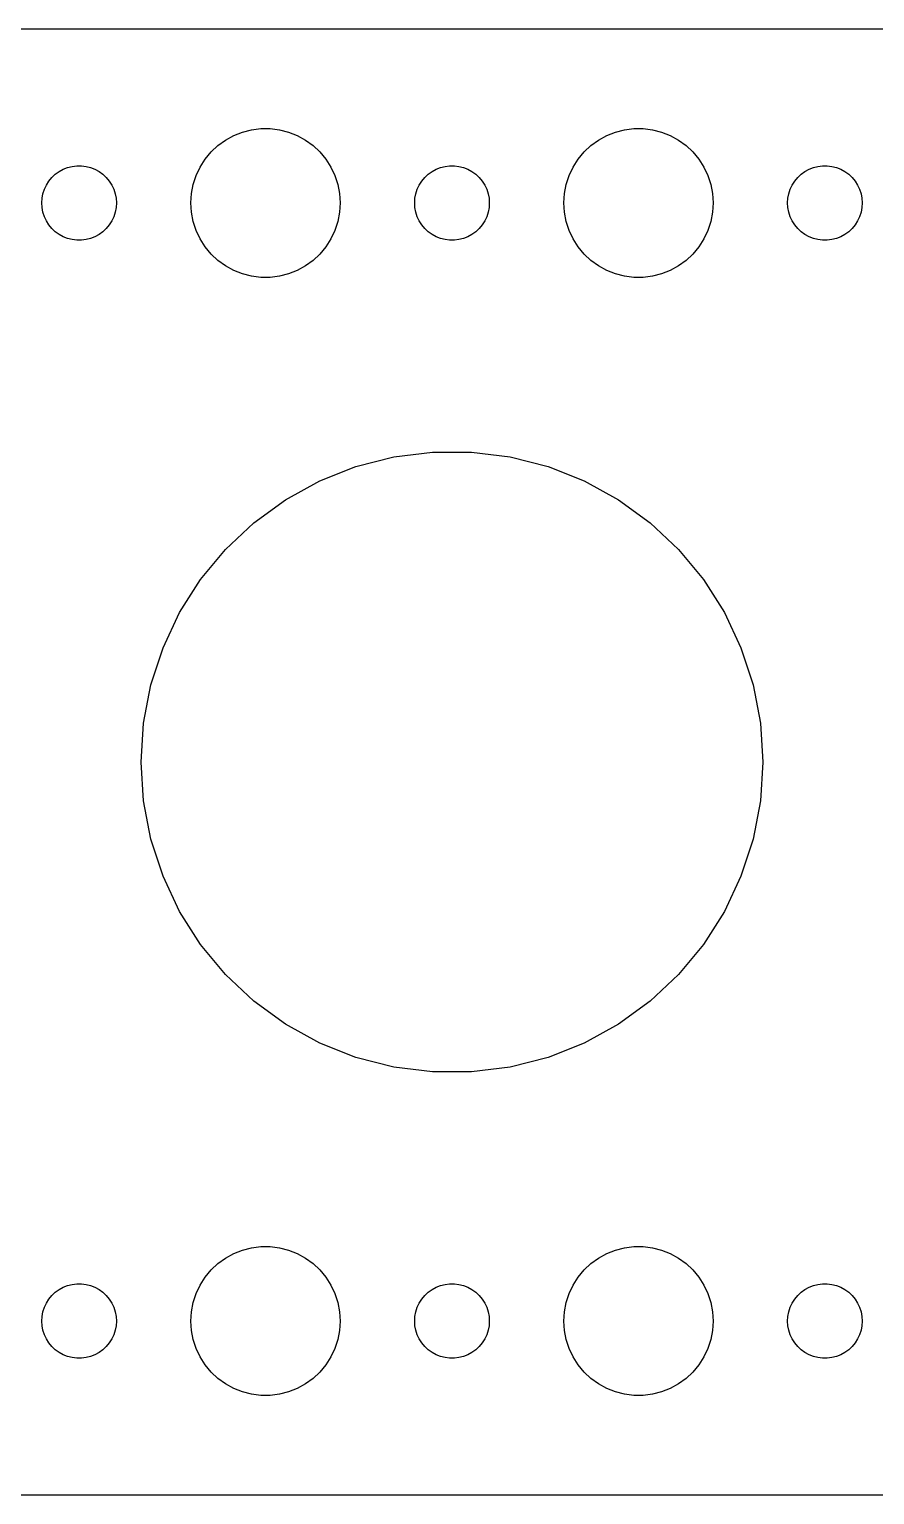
# Model space of a CAD drawing. Header units: metres. Extents: x -90 to 90, y 40 to 98.
# Drawn here: x -47 to -13, y 39.5 to 98.5 of the extents above; entities that cross this region are included whole.
import ezdxf

# ---------------------------------------------------------------- set-up
doc = ezdxf.new("R2010")
doc.units = ezdxf.units.M

msp = doc.modelspace()

# ---------------------------------------------------------------- linework, layer by layer
for p, q in [((84.8139, 98.4901), (-84.8139, 98.4901)), ((-38.427, 94.3532), (-38.0621, 94.4469)), ((-38.0621, 94.4469), (-37.6884, 94.4941)), ((-37.6884, 94.4941), (-37.3116, 94.4941)), ((-37.3116, 94.4941), (-36.9379, 94.4469)), ((-36.9379, 94.4469), (-36.5729, 94.3532)), ((-23.427, 94.3532), (-23.0621, 94.4469)), ((-23.0621, 94.4469), (-22.6884, 94.4941)), ((-22.6884, 94.4941), (-22.3116, 94.4941)), ((-22.3116, 94.4941), (-21.9379, 94.4469)), ((-21.9379, 94.4469), (-21.5729, 94.3532)), ((-39.6869, 93.5536), (-39.4123, 93.8115)), ((-39.4123, 93.8115), (-39.1075, 94.033)), ((-39.1075, 94.033), (-38.7773, 94.2145)), ((-38.7773, 94.2145), (-38.427, 94.3532)), ((-36.5729, 94.3532), (-36.2227, 94.2145)), ((-36.2227, 94.2145), (-35.8925, 94.033)), ((-35.8925, 94.033), (-35.5877, 93.8115)), ((-35.5877, 93.8115), (-35.3131, 93.5536)), ((-24.6869, 93.5536), (-24.4123, 93.8115)), ((-24.4123, 93.8115), (-24.1075, 94.033)), ((-24.1075, 94.033), (-23.7773, 94.2145)), ((-23.7773, 94.2145), (-23.427, 94.3532)), ((-21.5729, 94.3532), (-21.2227, 94.2145)), ((-21.2227, 94.2145), (-20.8925, 94.033)), ((-20.8925, 94.033), (-20.5877, 93.8115)), ((-20.5877, 93.8115), (-20.3131, 93.5536)), ((-40.1289, 92.9453), (-39.927, 93.2634)), ((-39.927, 93.2634), (-39.6869, 93.5536)), ((-35.3131, 93.5536), (-35.0729, 93.2634)), ((-35.0729, 93.2634), (-34.8711, 92.9453)), ((-25.1289, 92.9453), (-24.927, 93.2634)), ((-24.927, 93.2634), (-24.6869, 93.5536)), ((-20.3131, 93.5536), (-20.0729, 93.2634)), ((-20.0729, 93.2634), (-19.8711, 92.9453)), ((-46.0934, 92.5268), (-45.9561, 92.6558)), ((-45.9561, 92.6558), (-45.8037, 92.7665)), ((-45.8037, 92.7665), (-45.6387, 92.8572)), ((-45.6387, 92.8572), (-45.4635, 92.9266)), ((-45.4635, 92.9266), (-45.2811, 92.9734)), ((-45.2811, 92.9734), (-45.0942, 92.997)), ((-45.0942, 92.997), (-44.9058, 92.997)), ((-44.9058, 92.997), (-44.7189, 92.9734)), ((-44.7189, 92.9734), (-44.5365, 92.9266)), ((-44.5365, 92.9266), (-44.3613, 92.8572)), ((-44.3613, 92.8572), (-44.1963, 92.7665)), ((-44.1963, 92.7665), (-44.0439, 92.6558)), ((-44.0439, 92.6558), (-43.9065, 92.5268)), ((-40.4057, 92.2461), (-40.2893, 92.6044)), ((-40.2893, 92.6044), (-40.1289, 92.9453)), ((-34.8711, 92.9453), (-34.7107, 92.6044)), ((-34.7107, 92.6044), (-34.5942, 92.2461)), ((-31.0934, 92.5268), (-30.9561, 92.6558)), ((-30.9561, 92.6558), (-30.8037, 92.7665)), ((-30.8037, 92.7665), (-30.6387, 92.8572)), ((-30.6387, 92.8572), (-30.4635, 92.9266)), ((-30.4635, 92.9266), (-30.2811, 92.9734)), ((-30.2811, 92.9734), (-30.0942, 92.997)), ((-30.0942, 92.997), (-29.9058, 92.997)), ((-29.9058, 92.997), (-29.7189, 92.9734)), ((-29.7189, 92.9734), (-29.5365, 92.9266)), ((-29.5365, 92.9266), (-29.3613, 92.8572)), ((-29.3613, 92.8572), (-29.1963, 92.7665)), ((-29.1963, 92.7665), (-29.0439, 92.6558)), ((-29.0439, 92.6558), (-28.9065, 92.5268)), ((-25.4057, 92.2461), (-25.2893, 92.6044)), ((-25.2893, 92.6044), (-25.1289, 92.9453)), ((-19.8711, 92.9453), (-19.7107, 92.6044)), ((-19.7107, 92.6044), (-19.5942, 92.2461)), ((-16.0934, 92.5268), (-15.9561, 92.6558)), ((-15.9561, 92.6558), (-15.8037, 92.7665)), ((-15.8037, 92.7665), (-15.6387, 92.8572)), ((-15.6387, 92.8572), (-15.4635, 92.9266)), ((-15.4635, 92.9266), (-15.2811, 92.9734)), ((-15.2811, 92.9734), (-15.0942, 92.997)), ((-15.0942, 92.997), (-14.9058, 92.997)), ((-14.9058, 92.997), (-14.7189, 92.9734)), ((-14.7189, 92.9734), (-14.5365, 92.9266)), ((-14.5365, 92.9266), (-14.3613, 92.8572)), ((-14.3613, 92.8572), (-14.1963, 92.7665)), ((-14.1963, 92.7665), (-14.0439, 92.6558)), ((-14.0439, 92.6558), (-13.9065, 92.5268)), ((-46.4529, 91.873), (-46.3947, 92.0522)), ((-46.3947, 92.0522), (-46.3145, 92.2226)), ((-46.3145, 92.2226), (-46.2135, 92.3817)), ((-46.2135, 92.3817), (-46.0934, 92.5268)), ((-43.9065, 92.5268), (-43.7865, 92.3817)), ((-43.7865, 92.3817), (-43.6855, 92.2226)), ((-43.6855, 92.2226), (-43.6053, 92.0522)), ((-43.6053, 92.0522), (-43.5471, 91.873)), ((-40.4763, 91.876), (-40.4057, 92.2461)), ((-34.5942, 92.2461), (-34.5237, 91.876)), ((-31.4529, 91.873), (-31.3947, 92.0522)), ((-31.3947, 92.0522), (-31.3145, 92.2226)), ((-31.3145, 92.2226), (-31.2135, 92.3817)), ((-31.2135, 92.3817), (-31.0934, 92.5268)), ((-28.9065, 92.5268), (-28.7865, 92.3817)), ((-28.7865, 92.3817), (-28.6855, 92.2226)), ((-28.6855, 92.2226), (-28.6053, 92.0522)), ((-28.6053, 92.0522), (-28.5471, 91.873)), ((-25.4763, 91.876), (-25.4057, 92.2461)), ((-19.5942, 92.2461), (-19.5237, 91.876)), ((-16.4529, 91.873), (-16.3947, 92.0522)), ((-16.3947, 92.0522), (-16.3145, 92.2226)), ((-16.3145, 92.2226), (-16.2135, 92.3817)), ((-16.2135, 92.3817), (-16.0934, 92.5268)), ((-13.9065, 92.5268), (-13.7865, 92.3817)), ((-13.7865, 92.3817), (-13.6855, 92.2226)), ((-13.6855, 92.2226), (-13.6053, 92.0522)), ((-13.6053, 92.0522), (-13.5471, 91.873)), ((-46.5, 91.5), (-46.4882, 91.688)), ((-46.4882, 91.312), (-46.5, 91.5)), ((-46.4882, 91.688), (-46.4529, 91.873)), ((-43.5471, 91.873), (-43.5118, 91.688)), ((-43.5118, 91.688), (-43.5, 91.5)), ((-43.5, 91.5), (-43.5118, 91.312)), ((-40.5, 91.5), (-40.4763, 91.876)), ((-40.4763, 91.124), (-40.5, 91.5)), ((-34.5237, 91.876), (-34.5, 91.5)), ((-34.5, 91.5), (-34.5237, 91.124)), ((-31.5, 91.5), (-31.4882, 91.688)), ((-31.4882, 91.312), (-31.5, 91.5)), ((-31.4882, 91.688), (-31.4529, 91.873)), ((-28.5471, 91.873), (-28.5118, 91.688)), ((-28.5118, 91.688), (-28.5, 91.5)), ((-28.5, 91.5), (-28.5118, 91.312)), ((-25.5, 91.5), (-25.4763, 91.876)), ((-25.4763, 91.124), (-25.5, 91.5)), ((-19.5237, 91.876), (-19.5, 91.5)), ((-19.5, 91.5), (-19.5237, 91.124)), ((-16.5, 91.5), (-16.4882, 91.688)), ((-16.4882, 91.312), (-16.5, 91.5)), ((-16.4882, 91.688), (-16.4529, 91.873)), ((-13.5471, 91.873), (-13.5118, 91.688)), ((-13.5118, 91.688), (-13.5, 91.5)), ((-13.5, 91.5), (-13.5118, 91.312)), ((-46.4529, 91.127), (-46.4882, 91.312)), ((-46.3947, 90.9478), (-46.4529, 91.127)), ((-46.3145, 90.7774), (-46.3947, 90.9478)), ((-43.6053, 90.9478), (-43.6855, 90.7774)), ((-43.5471, 91.127), (-43.6053, 90.9478)), ((-43.5118, 91.312), (-43.5471, 91.127)), ((-40.4057, 90.7539), (-40.4763, 91.124)), ((-34.5237, 91.124), (-34.5942, 90.7539)), ((-31.4529, 91.127), (-31.4882, 91.312)), ((-31.3947, 90.9478), (-31.4529, 91.127)), ((-31.3145, 90.7774), (-31.3947, 90.9478)), ((-28.6053, 90.9478), (-28.6855, 90.7774)), ((-28.5471, 91.127), (-28.6053, 90.9478)), ((-28.5118, 91.312), (-28.5471, 91.127)), ((-25.4057, 90.7539), (-25.4763, 91.124)), ((-19.5237, 91.124), (-19.5942, 90.7539)), ((-16.4529, 91.127), (-16.4882, 91.312)), ((-16.3947, 90.9478), (-16.4529, 91.127)), ((-16.3145, 90.7774), (-16.3947, 90.9478)), ((-13.6053, 90.9478), (-13.6855, 90.7774)), ((-13.5471, 91.127), (-13.6053, 90.9478)), ((-13.5118, 91.312), (-13.5471, 91.127)), ((-46.2135, 90.6183), (-46.3145, 90.7774)), ((-46.0934, 90.4732), (-46.2135, 90.6183)), ((-45.9561, 90.3442), (-46.0934, 90.4732)), ((-45.8037, 90.2335), (-45.9561, 90.3442)), ((-44.0439, 90.3442), (-44.1963, 90.2335)), ((-43.9065, 90.4732), (-44.0439, 90.3442)), ((-43.7865, 90.6183), (-43.9065, 90.4732)), ((-43.6855, 90.7774), (-43.7865, 90.6183)), ((-40.2893, 90.3956), (-40.4057, 90.7539)), ((-40.1289, 90.0547), (-40.2893, 90.3956)), ((-34.7107, 90.3956), (-34.8711, 90.0547)), ((-34.5942, 90.7539), (-34.7107, 90.3956)), ((-31.2135, 90.6183), (-31.3145, 90.7774)), ((-31.0934, 90.4732), (-31.2135, 90.6183)), ((-30.9561, 90.3442), (-31.0934, 90.4732)), ((-30.8037, 90.2335), (-30.9561, 90.3442)), ((-29.0439, 90.3442), (-29.1963, 90.2335)), ((-28.9065, 90.4732), (-29.0439, 90.3442)), ((-28.7865, 90.6183), (-28.9065, 90.4732)), ((-28.6855, 90.7774), (-28.7865, 90.6183)), ((-25.2893, 90.3956), (-25.4057, 90.7539)), ((-25.1289, 90.0547), (-25.2893, 90.3956)), ((-19.7107, 90.3956), (-19.8711, 90.0547)), ((-19.5942, 90.7539), (-19.7107, 90.3956)), ((-16.2135, 90.6183), (-16.3145, 90.7774)), ((-16.0934, 90.4732), (-16.2135, 90.6183)), ((-15.9561, 90.3442), (-16.0934, 90.4732)), ((-15.8037, 90.2335), (-15.9561, 90.3442)), ((-14.0439, 90.3442), (-14.1963, 90.2335)), ((-13.9065, 90.4732), (-14.0439, 90.3442)), ((-13.7865, 90.6183), (-13.9065, 90.4732)), ((-13.6855, 90.7774), (-13.7865, 90.6183)), ((-45.6387, 90.1427), (-45.8037, 90.2335)), ((-45.4635, 90.0734), (-45.6387, 90.1427)), ((-45.2811, 90.0266), (-45.4635, 90.0734)), ((-45.0942, 90.003), (-45.2811, 90.0266)), ((-44.9058, 90.003), (-45.0942, 90.003)), ((-44.7189, 90.0266), (-44.9058, 90.003)), ((-44.5365, 90.0734), (-44.7189, 90.0266)), ((-44.3613, 90.1427), (-44.5365, 90.0734)), ((-44.1963, 90.2335), (-44.3613, 90.1427)), ((-39.927, 89.7366), (-40.1289, 90.0547)), ((-39.6869, 89.4464), (-39.927, 89.7366)), ((-35.0729, 89.7366), (-35.3131, 89.4464)), ((-34.8711, 90.0547), (-35.0729, 89.7366)), ((-30.6387, 90.1427), (-30.8037, 90.2335)), ((-30.4635, 90.0734), (-30.6387, 90.1427)), ((-30.2811, 90.0266), (-30.4635, 90.0734)), ((-30.0942, 90.003), (-30.2811, 90.0266)), ((-29.9058, 90.003), (-30.0942, 90.003)), ((-29.7189, 90.0266), (-29.9058, 90.003)), ((-29.5365, 90.0734), (-29.7189, 90.0266)), ((-29.3613, 90.1427), (-29.5365, 90.0734)), ((-29.1963, 90.2335), (-29.3613, 90.1427)), ((-24.927, 89.7366), (-25.1289, 90.0547)), ((-24.6869, 89.4464), (-24.927, 89.7366)), ((-20.0729, 89.7366), (-20.3131, 89.4464)), ((-19.8711, 90.0547), (-20.0729, 89.7366)), ((-15.6387, 90.1427), (-15.8037, 90.2335)), ((-15.4635, 90.0734), (-15.6387, 90.1427)), ((-15.2811, 90.0266), (-15.4635, 90.0734)), ((-15.0942, 90.003), (-15.2811, 90.0266)), ((-14.9058, 90.003), (-15.0942, 90.003)), ((-14.7189, 90.0266), (-14.9058, 90.003)), ((-14.5365, 90.0734), (-14.7189, 90.0266)), ((-14.3613, 90.1427), (-14.5365, 90.0734)), ((-14.1963, 90.2335), (-14.3613, 90.1427)), ((-39.4123, 89.1884), (-39.6869, 89.4464)), ((-39.1075, 88.967), (-39.4123, 89.1884)), ((-35.5877, 89.1884), (-35.8925, 88.967)), ((-35.3131, 89.4464), (-35.5877, 89.1884)), ((-24.4123, 89.1884), (-24.6869, 89.4464)), ((-24.1075, 88.967), (-24.4123, 89.1884)), ((-20.5877, 89.1884), (-20.8925, 88.967)), ((-20.3131, 89.4464), (-20.5877, 89.1884)), ((-38.7773, 88.7855), (-39.1075, 88.967)), ((-38.427, 88.6468), (-38.7773, 88.7855)), ((-38.0621, 88.5531), (-38.427, 88.6468)), ((-37.6884, 88.5059), (-38.0621, 88.5531)), ((-37.3116, 88.5059), (-37.6884, 88.5059)), ((-36.9379, 88.5531), (-37.3116, 88.5059)), ((-36.5729, 88.6468), (-36.9379, 88.5531)), ((-36.2227, 88.7855), (-36.5729, 88.6468)), ((-35.8925, 88.967), (-36.2227, 88.7855)), ((-23.7773, 88.7855), (-24.1075, 88.967)), ((-23.427, 88.6468), (-23.7773, 88.7855)), ((-23.0621, 88.5531), (-23.427, 88.6468)), ((-22.6884, 88.5059), (-23.0621, 88.5531)), ((-22.3116, 88.5059), (-22.6884, 88.5059)), ((-21.9379, 88.5531), (-22.3116, 88.5059)), ((-21.5729, 88.6468), (-21.9379, 88.5531)), ((-21.2227, 88.7855), (-21.5729, 88.6468)), ((-20.8925, 88.967), (-21.2227, 88.7855)), ((-32.3423, 81.2786), (-30.7849, 81.4753)), ((-30.7849, 81.4753), (-29.2151, 81.4753)), ((-29.2151, 81.4753), (-27.6577, 81.2786)), ((-35.3222, 80.3103), (-33.8627, 80.8882)), ((-33.8627, 80.8882), (-32.3423, 81.2786)), ((-27.6577, 81.2786), (-26.1373, 80.8882)), ((-26.1373, 80.8882), (-24.6777, 80.3103)), ((-36.6978, 79.5541), (-35.3222, 80.3103)), ((-24.6777, 80.3103), (-23.3022, 79.5541)), ((-37.9678, 78.6314), (-36.6978, 79.5541)), ((-23.3022, 79.5541), (-22.0322, 78.6314)), ((-39.1121, 77.5568), (-37.9678, 78.6314)), ((-22.0322, 78.6314), (-20.8879, 77.5568)), ((-40.1127, 76.3473), (-39.1121, 77.5568)), ((-20.8879, 77.5568), (-19.8873, 76.3473)), ((-40.9538, 75.0219), (-40.1127, 76.3473)), ((-19.8873, 76.3473), (-19.0462, 75.0219)), ((-41.6222, 73.6015), (-40.9538, 75.0219)), ((-19.0462, 75.0219), (-18.3778, 73.6015)), ((-42.1073, 72.1086), (-41.6222, 73.6015)), ((-18.3778, 73.6015), (-17.8927, 72.1086)), ((-42.4014, 70.5667), (-42.1073, 72.1086)), ((-17.8927, 72.1086), (-17.5986, 70.5667)), ((-42.5, 69), (-42.4014, 70.5667)), ((-17.5986, 70.5667), (-17.5, 69)), ((-42.4014, 67.4333), (-42.5, 69)), ((-17.5, 69), (-17.5986, 67.4333)), ((-42.1073, 65.8914), (-42.4014, 67.4333)), ((-17.5986, 67.4333), (-17.8927, 65.8914)), ((-41.6222, 64.3985), (-42.1073, 65.8914)), ((-17.8927, 65.8914), (-18.3778, 64.3985)), ((-40.9538, 62.9781), (-41.6222, 64.3985)), ((-18.3778, 64.3985), (-19.0462, 62.9781)), ((-40.1127, 61.6527), (-40.9538, 62.9781)), ((-19.0462, 62.9781), (-19.8873, 61.6527)), ((-39.1121, 60.4432), (-40.1127, 61.6527)), ((-19.8873, 61.6527), (-20.8879, 60.4432)), ((-37.9678, 59.3686), (-39.1121, 60.4432)), ((-20.8879, 60.4432), (-22.0322, 59.3686)), ((-36.6978, 58.4459), (-37.9678, 59.3686)), ((-22.0322, 59.3686), (-23.3022, 58.4459)), ((-35.3222, 57.6897), (-36.6978, 58.4459)), ((-23.3022, 58.4459), (-24.6777, 57.6897)), ((-33.8627, 57.1118), (-35.3222, 57.6897)), ((-24.6777, 57.6897), (-26.1373, 57.1118)), ((-32.3423, 56.7214), (-33.8627, 57.1118)), ((-30.7849, 56.5247), (-32.3423, 56.7214)), ((-27.6577, 56.7214), (-29.2151, 56.5247)), ((-26.1373, 57.1118), (-27.6577, 56.7214)), ((-29.2151, 56.5247), (-30.7849, 56.5247)), ((-39.4123, 48.8116), (-39.1075, 49.033)), ((-39.1075, 49.033), (-38.7773, 49.2145)), ((-38.7773, 49.2145), (-38.427, 49.3532)), ((-38.427, 49.3532), (-38.0621, 49.4469)), ((-38.0621, 49.4469), (-37.6884, 49.4941)), ((-37.6884, 49.4941), (-37.3116, 49.4941)), ((-37.3116, 49.4941), (-36.9379, 49.4469)), ((-36.9379, 49.4469), (-36.5729, 49.3532)), ((-36.5729, 49.3532), (-36.2227, 49.2145)), ((-36.2227, 49.2145), (-35.8925, 49.033)), ((-35.8925, 49.033), (-35.5877, 48.8116)), ((-24.4123, 48.8116), (-24.1075, 49.033)), ((-24.1075, 49.033), (-23.7773, 49.2145)), ((-23.7773, 49.2145), (-23.427, 49.3532)), ((-23.427, 49.3532), (-23.0621, 49.4469)), ((-23.0621, 49.4469), (-22.6884, 49.4941)), ((-22.6884, 49.4941), (-22.3116, 49.4941)), ((-22.3116, 49.4941), (-21.9379, 49.4469)), ((-21.9379, 49.4469), (-21.5729, 49.3532)), ((-21.5729, 49.3532), (-21.2227, 49.2145)), ((-21.2227, 49.2145), (-20.8925, 49.033)), ((-20.8925, 49.033), (-20.5877, 48.8116)), ((-39.927, 48.2634), (-39.6869, 48.5536)), ((-39.6869, 48.5536), (-39.4123, 48.8116)), ((-35.5877, 48.8116), (-35.3131, 48.5536)), ((-35.3131, 48.5536), (-35.0729, 48.2634)), ((-24.927, 48.2634), (-24.6869, 48.5536)), ((-24.6869, 48.5536), (-24.4123, 48.8116)), ((-20.5877, 48.8116), (-20.3131, 48.5536)), ((-20.3131, 48.5536), (-20.0729, 48.2634)), ((-45.8037, 47.7665), (-45.6387, 47.8573)), ((-45.6387, 47.8573), (-45.4635, 47.9266)), ((-45.4635, 47.9266), (-45.2811, 47.9734)), ((-45.2811, 47.9734), (-45.0942, 47.997)), ((-45.0942, 47.997), (-44.9058, 47.997)), ((-44.9058, 47.997), (-44.7189, 47.9734)), ((-44.7189, 47.9734), (-44.5365, 47.9266)), ((-44.5365, 47.9266), (-44.3613, 47.8573)), ((-44.3613, 47.8573), (-44.1963, 47.7665)), ((-40.2893, 47.6044), (-40.1289, 47.9453)), ((-40.1289, 47.9453), (-39.927, 48.2634)), ((-35.0729, 48.2634), (-34.8711, 47.9453)), ((-34.8711, 47.9453), (-34.7107, 47.6044)), ((-30.8037, 47.7665), (-30.6387, 47.8573)), ((-30.6387, 47.8573), (-30.4635, 47.9266)), ((-30.4635, 47.9266), (-30.2811, 47.9734)), ((-30.2811, 47.9734), (-30.0942, 47.997)), ((-30.0942, 47.997), (-29.9058, 47.997)), ((-29.9058, 47.997), (-29.7189, 47.9734)), ((-29.7189, 47.9734), (-29.5365, 47.9266)), ((-29.5365, 47.9266), (-29.3613, 47.8573)), ((-29.3613, 47.8573), (-29.1963, 47.7665)), ((-25.2893, 47.6044), (-25.1289, 47.9453)), ((-25.1289, 47.9453), (-24.927, 48.2634)), ((-20.0729, 48.2634), (-19.8711, 47.9453)), ((-19.8711, 47.9453), (-19.7107, 47.6044)), ((-15.8037, 47.7665), (-15.6387, 47.8573)), ((-15.6387, 47.8573), (-15.4635, 47.9266)), ((-15.4635, 47.9266), (-15.2811, 47.9734)), ((-15.2811, 47.9734), (-15.0942, 47.997)), ((-15.0942, 47.997), (-14.9058, 47.997)), ((-14.9058, 47.997), (-14.7189, 47.9734)), ((-14.7189, 47.9734), (-14.5365, 47.9266)), ((-14.5365, 47.9266), (-14.3613, 47.8573)), ((-14.3613, 47.8573), (-14.1963, 47.7665)), ((-46.3947, 47.0522), (-46.3145, 47.2226)), ((-46.3145, 47.2226), (-46.2135, 47.3817)), ((-46.2135, 47.3817), (-46.0934, 47.5268)), ((-46.0934, 47.5268), (-45.9561, 47.6558)), ((-45.9561, 47.6558), (-45.8037, 47.7665)), ((-44.1963, 47.7665), (-44.0439, 47.6558)), ((-44.0439, 47.6558), (-43.9065, 47.5268)), ((-43.9065, 47.5268), (-43.7865, 47.3817)), ((-43.7865, 47.3817), (-43.6855, 47.2226)), ((-43.6855, 47.2226), (-43.6053, 47.0522)), ((-40.4763, 46.876), (-40.4057, 47.2461)), ((-40.4057, 47.2461), (-40.2893, 47.6044)), ((-34.7107, 47.6044), (-34.5942, 47.2461)), ((-34.5942, 47.2461), (-34.5237, 46.876)), ((-31.3947, 47.0522), (-31.3145, 47.2226)), ((-31.3145, 47.2226), (-31.2135, 47.3817)), ((-31.2135, 47.3817), (-31.0934, 47.5268)), ((-31.0934, 47.5268), (-30.9561, 47.6558)), ((-30.9561, 47.6558), (-30.8037, 47.7665)), ((-29.1963, 47.7665), (-29.0439, 47.6558)), ((-29.0439, 47.6558), (-28.9065, 47.5268)), ((-28.9065, 47.5268), (-28.7865, 47.3817)), ((-28.7865, 47.3817), (-28.6855, 47.2226)), ((-28.6855, 47.2226), (-28.6053, 47.0522)), ((-25.4763, 46.876), (-25.4057, 47.2461)), ((-25.4057, 47.2461), (-25.2893, 47.6044)), ((-19.7107, 47.6044), (-19.5942, 47.2461)), ((-19.5942, 47.2461), (-19.5237, 46.876)), ((-16.3947, 47.0522), (-16.3145, 47.2226)), ((-16.3145, 47.2226), (-16.2135, 47.3817)), ((-16.2135, 47.3817), (-16.0934, 47.5268)), ((-16.0934, 47.5268), (-15.9561, 47.6558)), ((-15.9561, 47.6558), (-15.8037, 47.7665)), ((-14.1963, 47.7665), (-14.0439, 47.6558)), ((-14.0439, 47.6558), (-13.9065, 47.5268)), ((-13.9065, 47.5268), (-13.7865, 47.3817)), ((-13.7865, 47.3817), (-13.6855, 47.2226)), ((-13.6855, 47.2226), (-13.6053, 47.0522)), ((-46.5, 46.5), (-46.4882, 46.688)), ((-46.4882, 46.688), (-46.4529, 46.873)), ((-46.4529, 46.873), (-46.3947, 47.0522)), ((-43.6053, 47.0522), (-43.5471, 46.873)), ((-43.5471, 46.873), (-43.5118, 46.688)), ((-43.5118, 46.688), (-43.5, 46.5)), ((-40.5, 46.5), (-40.4763, 46.876)), ((-34.5237, 46.876), (-34.5, 46.5)), ((-31.5, 46.5), (-31.4882, 46.688)), ((-31.4882, 46.688), (-31.4529, 46.873)), ((-31.4529, 46.873), (-31.3947, 47.0522)), ((-28.6053, 47.0522), (-28.5471, 46.873)), ((-28.5471, 46.873), (-28.5118, 46.688)), ((-28.5118, 46.688), (-28.5, 46.5)), ((-25.5, 46.5), (-25.4763, 46.876)), ((-19.5237, 46.876), (-19.5, 46.5)), ((-16.5, 46.5), (-16.4882, 46.688)), ((-16.4882, 46.688), (-16.4529, 46.873)), ((-16.4529, 46.873), (-16.3947, 47.0522)), ((-13.6053, 47.0522), (-13.5471, 46.873)), ((-13.5471, 46.873), (-13.5118, 46.688)), ((-13.5118, 46.688), (-13.5, 46.5)), ((-46.4882, 46.312), (-46.5, 46.5)), ((-46.4529, 46.127), (-46.4882, 46.312)), ((-46.3947, 45.9478), (-46.4529, 46.127)), ((-43.5471, 46.127), (-43.6053, 45.9478)), ((-43.5118, 46.312), (-43.5471, 46.127)), ((-43.5, 46.5), (-43.5118, 46.312)), ((-40.4763, 46.124), (-40.5, 46.5)), ((-40.4057, 45.7539), (-40.4763, 46.124)), ((-34.5237, 46.124), (-34.5942, 45.7539)), ((-34.5, 46.5), (-34.5237, 46.124)), ((-31.4882, 46.312), (-31.5, 46.5)), ((-31.4529, 46.127), (-31.4882, 46.312)), ((-31.3947, 45.9478), (-31.4529, 46.127)), ((-28.5471, 46.127), (-28.6053, 45.9478)), ((-28.5118, 46.312), (-28.5471, 46.127)), ((-28.5, 46.5), (-28.5118, 46.312)), ((-25.4763, 46.124), (-25.5, 46.5)), ((-25.4057, 45.7539), (-25.4763, 46.124)), ((-19.5237, 46.124), (-19.5942, 45.7539)), ((-19.5, 46.5), (-19.5237, 46.124)), ((-16.4882, 46.312), (-16.5, 46.5)), ((-16.4529, 46.127), (-16.4882, 46.312)), ((-16.3947, 45.9478), (-16.4529, 46.127)), ((-13.5471, 46.127), (-13.6053, 45.9478)), ((-13.5118, 46.312), (-13.5471, 46.127)), ((-13.5, 46.5), (-13.5118, 46.312)), ((-46.3145, 45.7774), (-46.3947, 45.9478)), ((-46.2135, 45.6183), (-46.3145, 45.7774)), ((-46.0934, 45.4732), (-46.2135, 45.6183)), ((-45.9561, 45.3442), (-46.0934, 45.4732)), ((-43.9065, 45.4732), (-44.0439, 45.3442)), ((-43.7865, 45.6183), (-43.9065, 45.4732)), ((-43.6855, 45.7774), (-43.7865, 45.6183)), ((-43.6053, 45.9478), (-43.6855, 45.7774)), ((-40.2893, 45.3956), (-40.4057, 45.7539)), ((-34.5942, 45.7539), (-34.7107, 45.3956)), ((-31.3145, 45.7774), (-31.3947, 45.9478)), ((-31.2135, 45.6183), (-31.3145, 45.7774)), ((-31.0934, 45.4732), (-31.2135, 45.6183)), ((-30.9561, 45.3442), (-31.0934, 45.4732)), ((-28.9065, 45.4732), (-29.0439, 45.3442)), ((-28.7865, 45.6183), (-28.9065, 45.4732)), ((-28.6855, 45.7774), (-28.7865, 45.6183)), ((-28.6053, 45.9478), (-28.6855, 45.7774)), ((-25.2893, 45.3956), (-25.4057, 45.7539)), ((-19.5942, 45.7539), (-19.7107, 45.3956)), ((-16.3145, 45.7774), (-16.3947, 45.9478)), ((-16.2135, 45.6183), (-16.3145, 45.7774)), ((-16.0934, 45.4732), (-16.2135, 45.6183)), ((-15.9561, 45.3442), (-16.0934, 45.4732)), ((-13.9065, 45.4732), (-14.0439, 45.3442)), ((-13.7865, 45.6183), (-13.9065, 45.4732)), ((-13.6855, 45.7774), (-13.7865, 45.6183)), ((-13.6053, 45.9478), (-13.6855, 45.7774)), ((-45.8037, 45.2335), (-45.9561, 45.3442)), ((-45.6387, 45.1428), (-45.8037, 45.2335)), ((-45.4635, 45.0734), (-45.6387, 45.1428)), ((-45.2811, 45.0266), (-45.4635, 45.0734)), ((-45.0942, 45.003), (-45.2811, 45.0266)), ((-44.9058, 45.003), (-45.0942, 45.003)), ((-44.7189, 45.0266), (-44.9058, 45.003)), ((-44.5365, 45.0734), (-44.7189, 45.0266)), ((-44.3613, 45.1428), (-44.5365, 45.0734)), ((-44.1963, 45.2335), (-44.3613, 45.1428)), ((-44.0439, 45.3442), (-44.1963, 45.2335)), ((-40.1289, 45.0547), (-40.2893, 45.3956)), ((-39.927, 44.7366), (-40.1289, 45.0547)), ((-34.8711, 45.0547), (-35.0729, 44.7366)), ((-34.7107, 45.3956), (-34.8711, 45.0547)), ((-30.8037, 45.2335), (-30.9561, 45.3442)), ((-30.6387, 45.1428), (-30.8037, 45.2335)), ((-30.4635, 45.0734), (-30.6387, 45.1428)), ((-30.2811, 45.0266), (-30.4635, 45.0734)), ((-30.0942, 45.003), (-30.2811, 45.0266)), ((-29.9058, 45.003), (-30.0942, 45.003)), ((-29.7189, 45.0266), (-29.9058, 45.003)), ((-29.5365, 45.0734), (-29.7189, 45.0266)), ((-29.3613, 45.1428), (-29.5365, 45.0734)), ((-29.1963, 45.2335), (-29.3613, 45.1428)), ((-29.0439, 45.3442), (-29.1963, 45.2335)), ((-25.1289, 45.0547), (-25.2893, 45.3956)), ((-24.927, 44.7366), (-25.1289, 45.0547)), ((-19.8711, 45.0547), (-20.0729, 44.7366)), ((-19.7107, 45.3956), (-19.8711, 45.0547)), ((-15.8037, 45.2335), (-15.9561, 45.3442)), ((-15.6387, 45.1428), (-15.8037, 45.2335)), ((-15.4635, 45.0734), (-15.6387, 45.1428)), ((-15.2811, 45.0266), (-15.4635, 45.0734)), ((-15.0942, 45.003), (-15.2811, 45.0266)), ((-14.9058, 45.003), (-15.0942, 45.003)), ((-14.7189, 45.0266), (-14.9058, 45.003)), ((-14.5365, 45.0734), (-14.7189, 45.0266)), ((-14.3613, 45.1428), (-14.5365, 45.0734)), ((-14.1963, 45.2335), (-14.3613, 45.1428)), ((-14.0439, 45.3442), (-14.1963, 45.2335)), ((-39.6869, 44.4464), (-39.927, 44.7366)), ((-39.4123, 44.1885), (-39.6869, 44.4464)), ((-35.3131, 44.4464), (-35.5877, 44.1885)), ((-35.0729, 44.7366), (-35.3131, 44.4464)), ((-24.6869, 44.4464), (-24.927, 44.7366)), ((-24.4123, 44.1885), (-24.6869, 44.4464)), ((-20.3131, 44.4464), (-20.5877, 44.1885)), ((-20.0729, 44.7366), (-20.3131, 44.4464)), ((-39.1075, 43.967), (-39.4123, 44.1885)), ((-38.7773, 43.7855), (-39.1075, 43.967)), ((-38.427, 43.6468), (-38.7773, 43.7855)), ((-38.0621, 43.5531), (-38.427, 43.6468)), ((-36.5729, 43.6468), (-36.9379, 43.5531)), ((-36.2227, 43.7855), (-36.5729, 43.6468)), ((-35.8925, 43.967), (-36.2227, 43.7855)), ((-35.5877, 44.1885), (-35.8925, 43.967)), ((-24.1075, 43.967), (-24.4123, 44.1885)), ((-23.7773, 43.7855), (-24.1075, 43.967)), ((-23.427, 43.6468), (-23.7773, 43.7855)), ((-23.0621, 43.5531), (-23.427, 43.6468)), ((-21.5729, 43.6468), (-21.9379, 43.5531)), ((-21.2227, 43.7855), (-21.5729, 43.6468)), ((-20.8925, 43.967), (-21.2227, 43.7855)), ((-20.5877, 44.1885), (-20.8925, 43.967)), ((-37.6884, 43.5059), (-38.0621, 43.5531)), ((-37.3116, 43.5059), (-37.6884, 43.5059)), ((-36.9379, 43.5531), (-37.3116, 43.5059)), ((-22.6884, 43.5059), (-23.0621, 43.5531)), ((-22.3116, 43.5059), (-22.6884, 43.5059)), ((-21.9379, 43.5531), (-22.3116, 43.5059)), ((-84.8139, 39.5099), (84.8139, 39.5099))]:
    msp.add_line(p, q)

doc.saveas('drawing.dxf')
